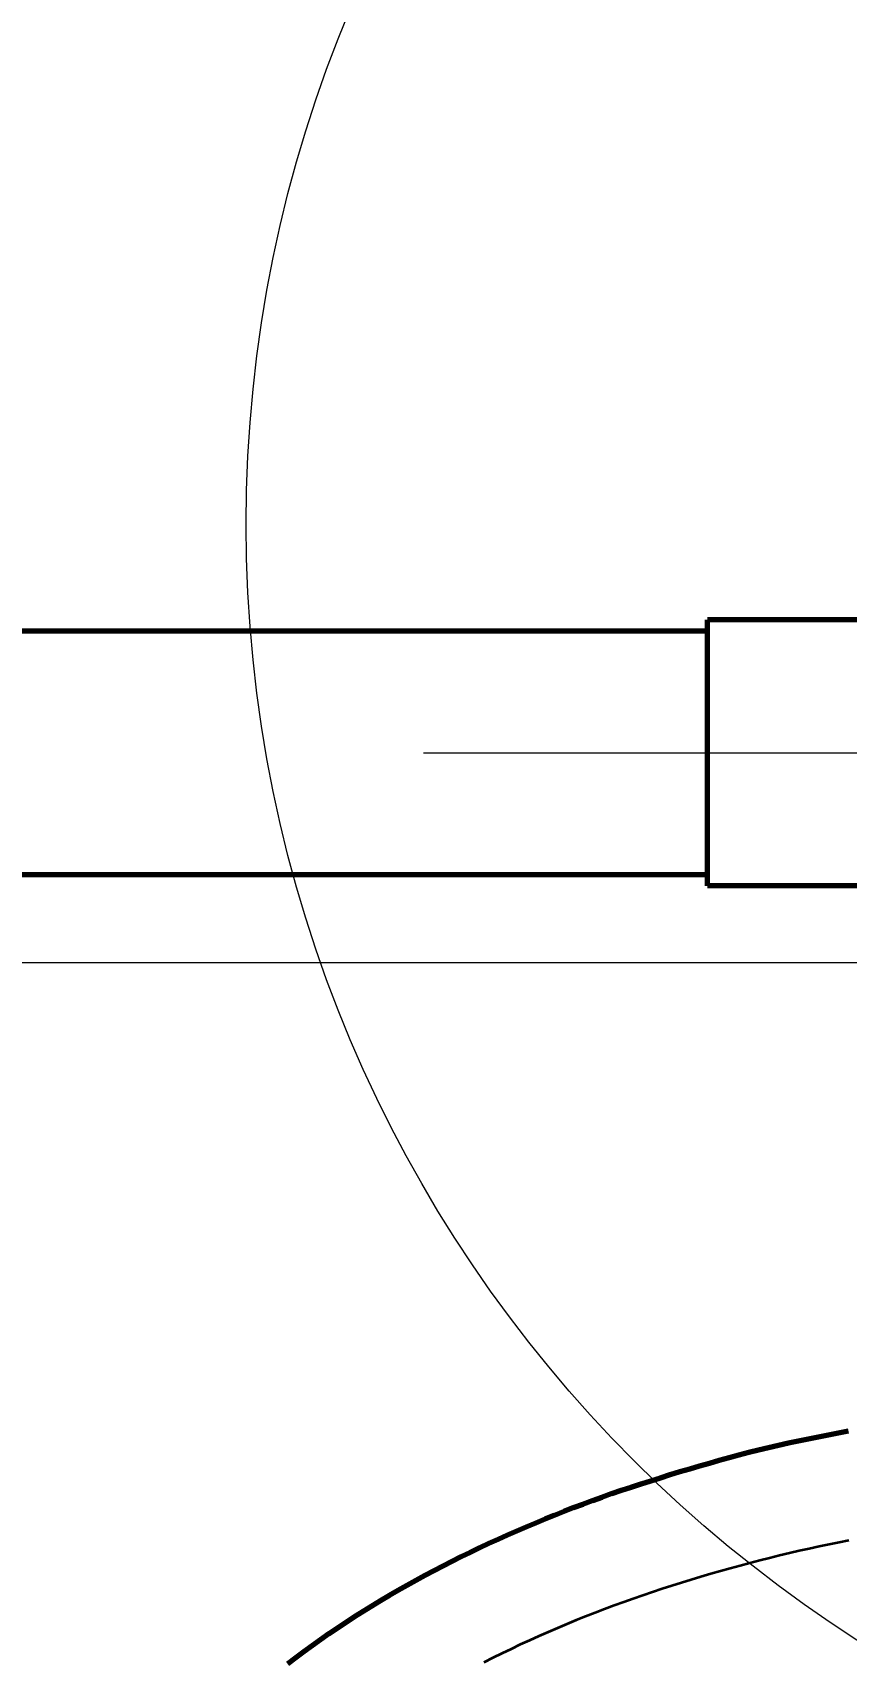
# Model space of a CAD drawing. Header units: millimetres. Extents: x 0 to 2382, y 0 to 420.
# Drawn here: x 144.78 to 164.83, y 328.43 to 368.49 of the extents above; entities that cross this region are included whole.
import ezdxf

# ---------------------------------------------------------------- set-up
doc = ezdxf.new("R2010")
doc.units = ezdxf.units.MM
doc.linetypes.add('IRAM-E-TRAZOS', pattern=[5, 4, -1])
doc.linetypes.add('IRAM-F-TRAZO-PUNTO', pattern=[20, 15, -2, 1, -2])
for name, color, linetype, lineweight in [('01-VISIBLE', 7, 'CONTINUOUS', 70), ('02-OCULTA', 4, 'IRAM-E-TRAZOS', 35), ('03-EJE', 1, 'IRAM-F-TRAZO-PUNTO', 18), ('04-COTA', 3, 'CONTINUOUS', 18), ('08-FINA', 5, 'CONTINUOUS', 18)]:
    doc.layers.add(name, color=color, linetype=linetype, lineweight=lineweight)
doc.styles.add('ISO3098', font='isocpeur.ttf')
doc.dimstyles.new('FLAMA-IRAM', dxfattribs={"dimtxt": 3.5, "dimasz": 3.5, "dimexe": 2, "dimexo": 1.5, "dimgap": 1, "dimtad": 1, "dimdec": 1, "dimtxsty": 'ISO3098', "dimblk": 'IRAM_FLECHA', "dimblk1": 'IRAM_FLECHA', "dimblk2": 'IRAM_FLECHA', "dimcen": 2.5, "dimclrd": 256, "dimclre": 256, "dimclrt": 256, "dimazin": 3, "dimtfac": 1, "dimtmove": 0, "dimatfit": 3, "dimlwd": 18, "dimlwe": 18})

# ---------------------------------------------------------------- blocks, each defined once
blk = doc.blocks.new('IRAM_FLECHA')
blk.add_solid([(0, 0), (-1, 0.125), (-1, -0.125)])

msp = doc.modelspace()

# ---------------------------------------------------------------- linework, layer by layer
at = {"layer": '01-VISIBLE'}
for p, q in [((161.405, 353.744), (132.355, 353.744)), ((165.355, 354.019), (161.405, 354.019)), ((161.405, 347.744), (132.355, 347.744)), ((165.855, 347.469), (161.405, 347.469))]:
    msp.add_line(p, q, dxfattribs=at)
for points in [[(161.405, 347.469), (161.405, 347.721), (161.405, 347.973), (161.405, 348.225), (161.405, 348.477), (161.405, 348.729), (161.405, 348.981), (161.405, 349.233), (161.405, 349.485), (161.405, 349.737), (161.405, 349.988), (161.405, 350.24), (161.405, 350.492), (161.405, 350.744), (161.405, 350.996), (161.405, 351.248), (161.405, 351.5), (161.405, 351.752), (161.405, 352.004), (161.405, 352.256), (161.405, 352.508), (161.405, 352.76), (161.405, 353.012), (161.405, 353.263), (161.405, 353.515), (161.405, 353.767), (161.405, 354.019)], [(151.071, 328.305), (151.27, 328.458), (151.471, 328.609), (151.674, 328.758), (151.878, 328.904), (152.084, 329.048), (152.292, 329.19), (152.501, 329.329), (152.712, 329.466), (152.925, 329.601), (153.138, 329.734), (153.353, 329.864), (153.569, 329.993), (153.787, 330.119), (154.005, 330.243), (154.225, 330.365), (154.446, 330.486), (154.668, 330.604), (154.891, 330.72), (155.115, 330.834), (155.34, 330.946), (155.566, 331.057), (155.793, 331.165), (156.021, 331.272), (156.25, 331.376), (156.479, 331.479), (156.709, 331.58), (156.94, 331.679), (157.172, 331.777), (157.405, 331.873), (157.638, 331.967), (157.871, 332.06), (158.106, 332.151), (158.341, 332.24), (158.577, 332.327), (158.813, 332.412), (159.051, 332.496), (159.288, 332.578), (159.527, 332.658), (159.766, 332.737), (160.005, 332.814), (160.245, 332.889), (160.485, 332.964), (160.726, 333.037), (160.966, 333.109), (161.208, 333.18), (161.449, 333.25), (161.691, 333.319), (161.933, 333.387), (162.176, 333.453), (162.419, 333.516), (162.663, 333.577), (162.908, 333.636), (163.153, 333.692), (163.398, 333.746), (163.644, 333.799), (163.891, 333.849), (164.137, 333.898), (164.384, 333.947), (164.631, 333.994), (164.878, 334.041)]]:
    msp.add_lwpolyline(points, dxfattribs=at)
at = {"layer": '02-OCULTA'}
for points in [[(161.405, 354.019), (161.405, 353.767), (161.405, 353.515), (161.405, 353.263), (161.405, 353.012), (161.405, 352.76), (161.405, 352.508), (161.405, 352.256), (161.405, 352.004), (161.405, 351.752), (161.405, 351.5), (161.405, 351.248), (161.405, 350.996), (161.405, 350.744), (161.405, 350.492), (161.405, 350.24), (161.405, 349.988), (161.405, 349.737), (161.405, 349.485), (161.405, 349.233), (161.405, 348.981), (161.405, 348.729), (161.405, 348.477), (161.405, 348.225), (161.405, 347.973), (161.405, 347.721), (161.405, 347.469)], [(161.405, 347.744), (161.405, 347.994), (161.405, 348.244), (161.405, 348.494), (161.405, 348.744), (161.405, 348.994), (161.405, 349.244), (161.405, 349.494), (161.405, 349.744), (161.405, 349.994), (161.405, 350.244), (161.405, 350.494), (161.405, 350.744), (161.405, 350.994), (161.405, 351.244), (161.405, 351.494), (161.405, 351.744), (161.405, 351.994), (161.405, 352.244), (161.405, 352.494), (161.405, 352.744), (161.405, 352.994), (161.405, 353.244), (161.405, 353.494), (161.405, 353.744)], [(161.405, 353.744), (161.405, 353.494), (161.405, 353.244), (161.405, 352.994), (161.405, 352.744), (161.405, 352.494), (161.405, 352.244), (161.405, 351.994), (161.405, 351.744), (161.405, 351.494), (161.405, 351.244), (161.405, 350.994), (161.405, 350.744), (161.405, 350.494), (161.405, 350.244), (161.405, 349.994), (161.405, 349.744), (161.405, 349.494), (161.405, 349.244), (161.405, 348.994), (161.405, 348.744), (161.405, 348.494), (161.405, 348.244), (161.405, 347.994), (161.405, 347.744)], [(164.887, 331.345), (164.642, 331.295), (164.397, 331.244), (164.152, 331.192), (163.907, 331.138), (163.663, 331.083), (163.419, 331.026), (163.176, 330.968), (162.933, 330.908), (162.69, 330.847), (162.448, 330.784), (162.206, 330.72), (161.964, 330.654), (161.723, 330.587), (161.482, 330.518), (161.242, 330.447), (161.002, 330.375), (160.763, 330.301), (160.524, 330.225), (160.286, 330.148), (160.048, 330.069), (159.811, 329.989), (159.575, 329.907), (159.339, 329.823), (159.104, 329.737), (158.869, 329.649), (158.635, 329.56), (158.402, 329.468), (158.17, 329.375), (157.938, 329.28), (157.707, 329.183), (157.477, 329.084), (157.248, 328.983), (157.02, 328.88), (156.793, 328.775), (156.567, 328.668), (156.341, 328.558), (156.117, 328.447), (155.894, 328.333)]]:
    msp.add_lwpolyline(points, dxfattribs=at)
at = {"layer": '03-EJE'}
msp.add_line((154.405, 350.744), (184.855, 350.744), dxfattribs=at)
at = {"layer": '08-FINA'}
for centre, radius in [((182.667, 356.372), 32.625), ((126.355, 280.744), 48.833)]:
    msp.add_circle(centre, radius, dxfattribs=at)

# ---------------------------------------------------------------- dimensions: what is measured, and where the dimension line sits
at = {"layer": '04-COTA'}
msp.add_linear_dim(base=(108.855, 377.174), p1=(108.855, 368.174), p2=(227.99, 368.174), dimstyle='FLAMA-IRAM', override={"dimlfac": 2}, dxfattribs=at).render()
msp.add_linear_dim(base=(97.855, 135.951), p1=(145.855, 135.951), p2=(171.355, 345.569), angle=90, dimstyle='FLAMA-IRAM', override={"dimlfac": 2}, dxfattribs=at).render()

doc.saveas('drawing.dxf')
